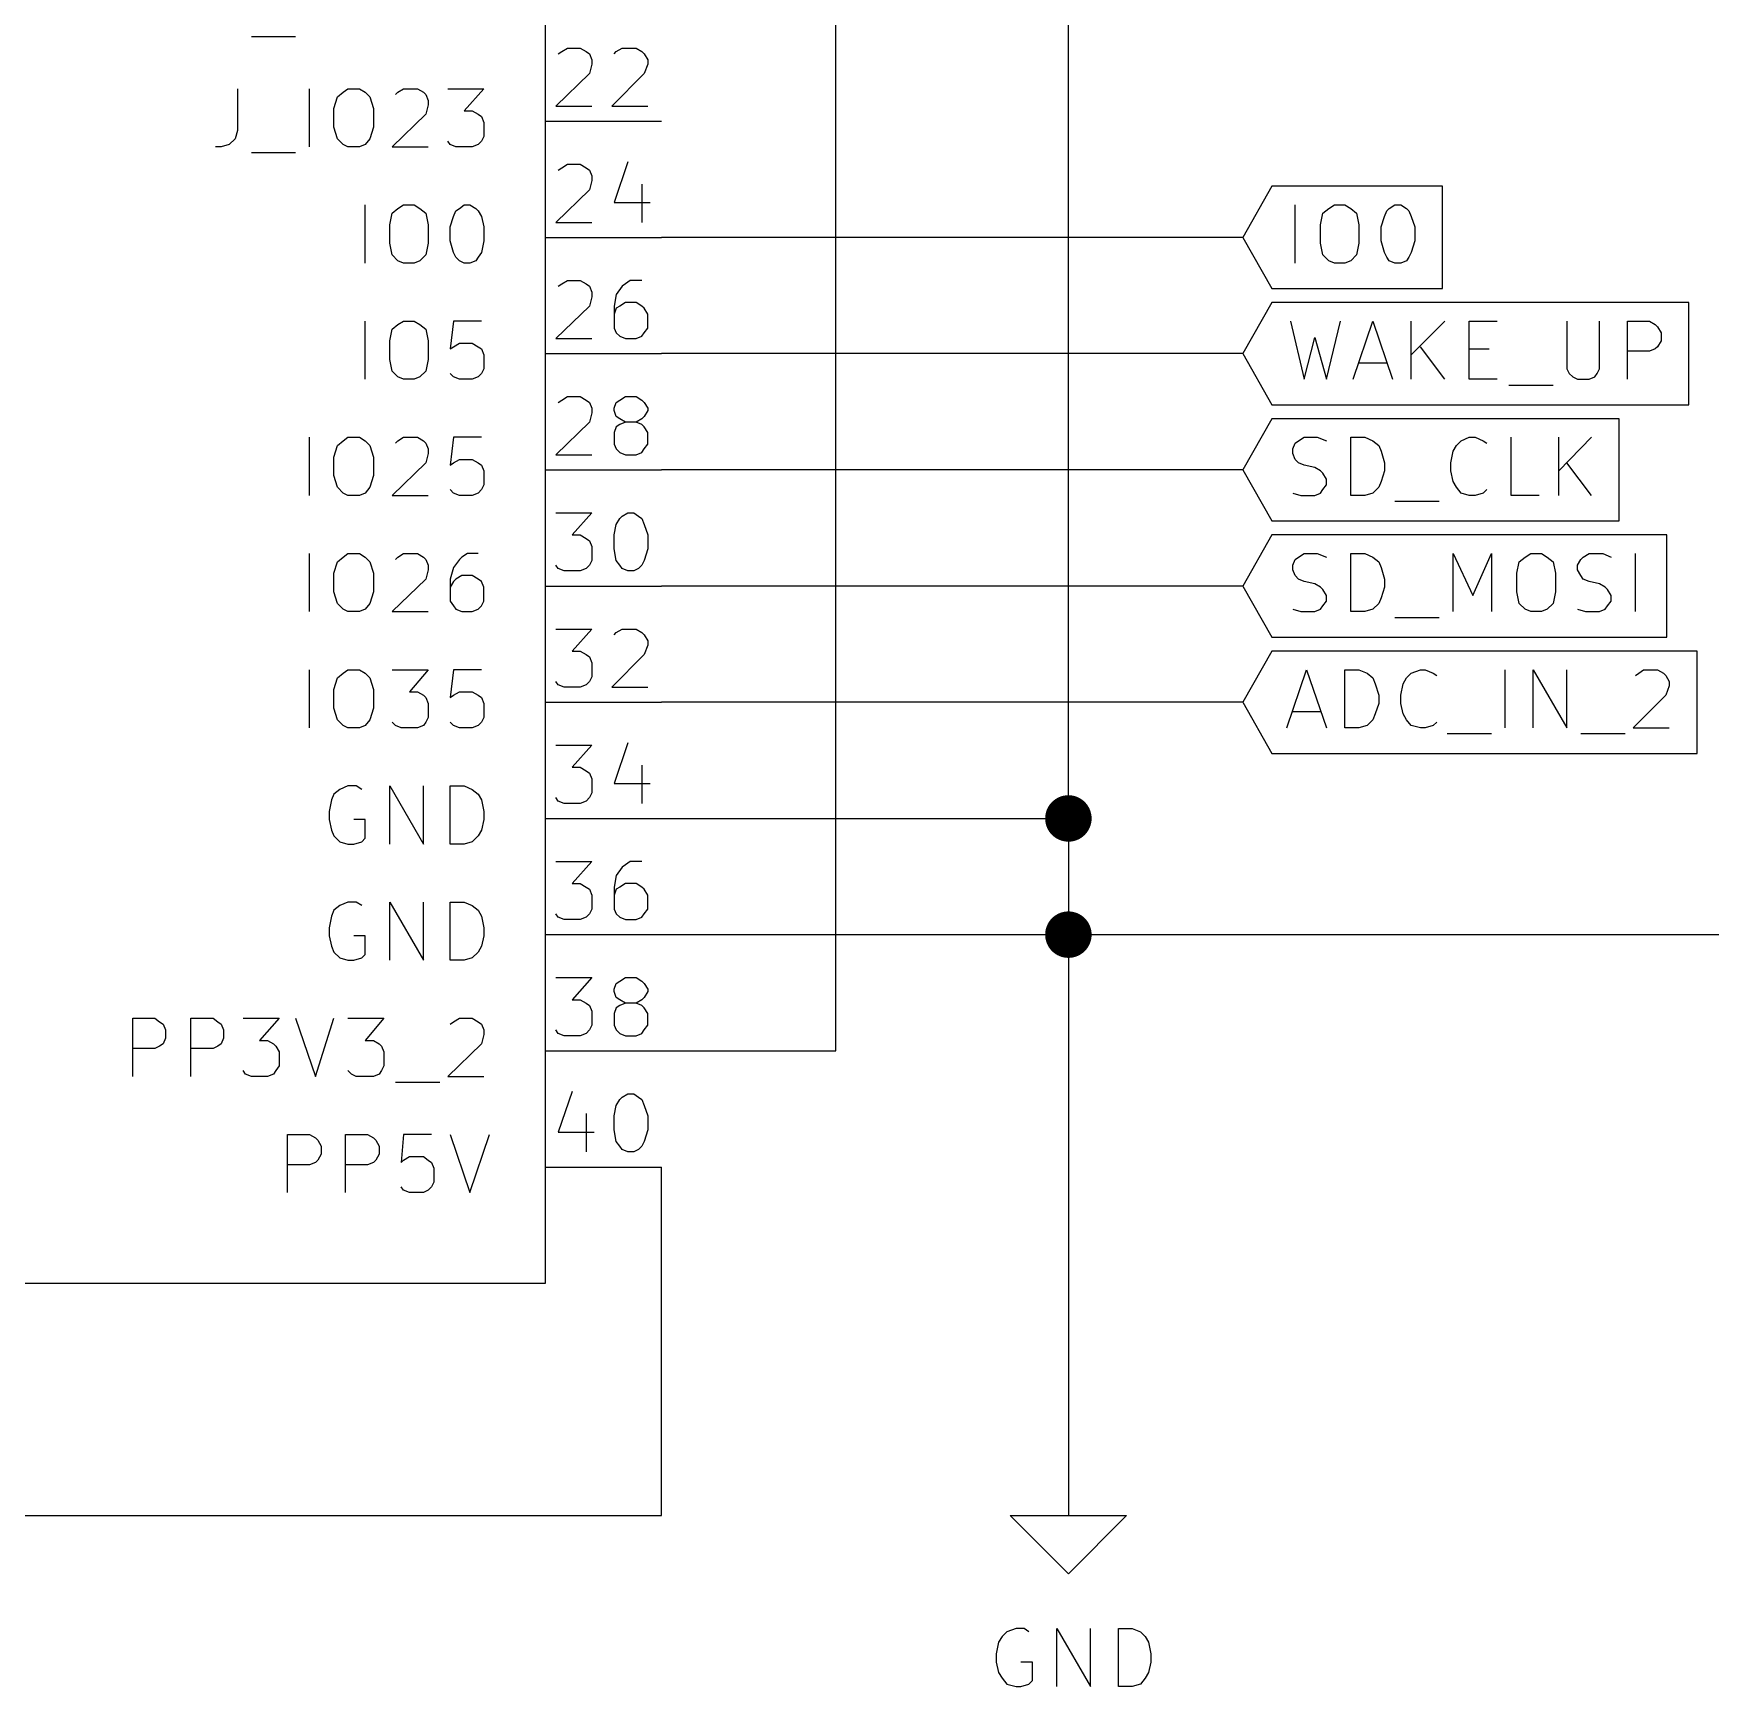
# Model space of a CAD drawing. Extents: x 10 to 410, y -287 to -10.
# Drawn here: x 208.52 to 245.17, y -204.39 to -168.26 of the extents above; entities that cross this region are included whole.
import ezdxf

# ---------------------------------------------------------------- set-up
doc = ezdxf.new("R2010")
doc.units = 0
doc.header["$MEASUREMENT"] = 0
for name, color, linetype in [('CYAN2', 4, 'CONTINUOUS'), ('GREEN2', 3, 'CONTINUOUS'), ('RED2', 1, 'CONTINUOUS')]:
    doc.layers.add(name, color=color, linetype=linetype)

msp = doc.modelspace()

# ---------------------------------------------------------------- linework, layer by layer
at = {"layer": 'CYAN2', "linetype": 'CONTINUOUS'}
for p, q in [((213.284, -168.326), (214.249, -168.326)), ((212.979, -169.469), (212.979, -170.383)), ((214.554, -170.739), (214.554, -169.469)), ((215.087, -169.901), (215.163, -169.647)), ((215.163, -169.647), (215.29, -169.545)), ((215.29, -169.545), (215.392, -169.469)), ((215.392, -169.469), (215.646, -169.469)), ((215.646, -169.469), (215.773, -169.545)), ((215.773, -169.545), (215.875, -169.647)), ((215.875, -169.647), (215.951, -169.901)), ((216.433, -169.596), (216.484, -169.545)), ((216.484, -169.545), (216.611, -169.469)), ((216.611, -169.469), (216.916, -169.469)), ((216.916, -169.469), (217.043, -169.545)), ((217.043, -169.545), (217.094, -169.596)), ((217.094, -169.596), (217.145, -169.723)), ((217.576, -169.469), (218.364, -169.469)), ((218.364, -169.469), (217.932, -169.951)), ((215.087, -170.307), (215.087, -169.901)), ((215.951, -169.901), (215.951, -170.307)), ((217.094, -170.028), (216.357, -170.739)), ((217.145, -169.824), (217.094, -170.028)), ((217.145, -169.723), (217.145, -169.824)), ((217.932, -169.951), (218.11, -169.951)), ((218.11, -169.951), (218.237, -170.028)), ((218.237, -170.028), (218.313, -170.078)), ((212.979, -170.383), (212.928, -170.561)), ((215.163, -170.561), (215.087, -170.307)), ((215.951, -170.307), (215.875, -170.561)), ((218.313, -170.078), (218.364, -170.205)), ((218.364, -170.205), (218.364, -170.51)), ((212.623, -170.739), (212.496, -170.739)), ((212.801, -170.688), (212.623, -170.739)), ((212.928, -170.561), (212.801, -170.688)), ((215.29, -170.688), (215.163, -170.561)), ((215.392, -170.739), (215.29, -170.688)), ((215.646, -170.739), (215.392, -170.739)), ((215.773, -170.688), (215.646, -170.739)), ((215.875, -170.561), (215.773, -170.688)), ((216.357, -170.739), (217.145, -170.739)), ((217.627, -170.688), (217.576, -170.612)), ((217.754, -170.739), (217.627, -170.688)), ((218.11, -170.739), (217.754, -170.739)), ((218.237, -170.688), (218.11, -170.739)), ((218.313, -170.612), (218.237, -170.688)), ((218.364, -170.51), (218.313, -170.612)), ((213.284, -170.866), (214.249, -170.866)), ((215.773, -173.279), (215.773, -172.009)), ((216.306, -172.441), (216.357, -172.187)), ((216.357, -172.187), (216.484, -172.085)), ((216.484, -172.085), (216.611, -172.009)), ((216.611, -172.009), (216.84, -172.009)), ((216.84, -172.009), (216.967, -172.085)), ((216.967, -172.085), (217.094, -172.187)), ((217.094, -172.187), (217.145, -172.441)), ((217.703, -172.263), (217.754, -172.136)), ((217.754, -172.136), (217.83, -172.085)), ((217.83, -172.085), (217.932, -172.009)), ((217.932, -172.009), (218.059, -172.009)), ((218.059, -172.009), (218.186, -172.085)), ((218.186, -172.085), (218.237, -172.136)), ((218.237, -172.136), (218.313, -172.263)), ((216.306, -172.847), (216.306, -172.441)), ((217.145, -172.441), (217.145, -172.847)), ((217.627, -172.491), (217.703, -172.263)), ((217.627, -172.796), (217.627, -172.491)), ((218.313, -172.263), (218.364, -172.491)), ((218.364, -172.491), (218.364, -172.796)), ((216.357, -173.101), (216.306, -172.847)), ((217.145, -172.847), (217.094, -173.101)), ((217.703, -173.05), (217.627, -172.796)), ((218.364, -172.796), (218.313, -173.05)), ((216.484, -173.228), (216.357, -173.101)), ((216.611, -173.279), (216.484, -173.228)), ((216.84, -173.279), (216.611, -173.279)), ((216.967, -173.228), (216.84, -173.279)), ((217.094, -173.101), (216.967, -173.228)), ((217.754, -173.152), (217.703, -173.05)), ((217.83, -173.228), (217.754, -173.152)), ((217.932, -173.279), (217.83, -173.228)), ((218.059, -173.279), (217.932, -173.279)), ((218.186, -173.228), (218.059, -173.279)), ((218.237, -173.152), (218.186, -173.228)), ((218.313, -173.05), (218.237, -173.152)), ((215.773, -175.819), (215.773, -174.549)), ((216.306, -174.981), (216.357, -174.727)), ((216.357, -174.727), (216.484, -174.625)), ((216.484, -174.625), (216.611, -174.549)), ((216.611, -174.549), (216.84, -174.549)), ((216.84, -174.549), (216.967, -174.625)), ((216.967, -174.625), (217.094, -174.727)), ((217.094, -174.727), (217.145, -174.981)), ((217.703, -174.549), (217.627, -175.158)), ((218.313, -174.549), (217.703, -174.549)), ((216.306, -175.387), (216.306, -174.981)), ((217.145, -174.981), (217.145, -175.387)), ((217.627, -175.158), (217.703, -175.108)), ((217.703, -175.108), (217.83, -175.031)), ((217.83, -175.031), (218.11, -175.031)), ((218.11, -175.031), (218.237, -175.108)), ((218.237, -175.108), (218.313, -175.158)), ((218.313, -175.158), (218.364, -175.285)), ((216.357, -175.641), (216.306, -175.387)), ((217.145, -175.387), (217.094, -175.641)), ((218.364, -175.285), (218.364, -175.59)), ((216.484, -175.768), (216.357, -175.641)), ((216.611, -175.819), (216.484, -175.768)), ((216.84, -175.819), (216.611, -175.819)), ((216.967, -175.768), (216.84, -175.819)), ((217.094, -175.641), (216.967, -175.768)), ((217.703, -175.768), (217.627, -175.692)), ((217.83, -175.819), (217.703, -175.768)), ((218.11, -175.819), (217.83, -175.819)), ((218.237, -175.768), (218.11, -175.819)), ((218.313, -175.692), (218.237, -175.768)), ((218.364, -175.59), (218.313, -175.692)), ((214.554, -178.359), (214.554, -177.089)), ((215.087, -177.521), (215.163, -177.267)), ((215.163, -177.267), (215.29, -177.165)), ((215.29, -177.165), (215.392, -177.089)), ((215.392, -177.089), (215.646, -177.089)), ((215.646, -177.089), (215.773, -177.165)), ((215.773, -177.165), (215.875, -177.267)), ((215.875, -177.267), (215.951, -177.521)), ((216.433, -177.216), (216.484, -177.165)), ((216.484, -177.165), (216.611, -177.089)), ((216.611, -177.089), (216.916, -177.089)), ((216.916, -177.089), (217.043, -177.165)), ((217.043, -177.165), (217.094, -177.216)), ((217.094, -177.216), (217.145, -177.343)), ((217.145, -177.343), (217.145, -177.444)), ((217.703, -177.089), (217.627, -177.698)), ((218.313, -177.089), (217.703, -177.089)), ((215.087, -177.927), (215.087, -177.521)), ((215.951, -177.521), (215.951, -177.927)), ((217.094, -177.648), (216.357, -178.359)), ((217.145, -177.444), (217.094, -177.648)), ((217.627, -177.698), (217.703, -177.648)), ((217.703, -177.648), (217.83, -177.571)), ((217.83, -177.571), (218.11, -177.571)), ((218.11, -177.571), (218.237, -177.648)), ((218.237, -177.648), (218.313, -177.698)), ((218.313, -177.698), (218.364, -177.825)), ((215.163, -178.181), (215.087, -177.927)), ((215.951, -177.927), (215.875, -178.181)), ((218.364, -177.825), (218.364, -178.13)), ((215.29, -178.308), (215.163, -178.181)), ((215.392, -178.359), (215.29, -178.308)), ((215.646, -178.359), (215.392, -178.359)), ((215.773, -178.308), (215.646, -178.359)), ((215.875, -178.181), (215.773, -178.308)), ((216.357, -178.359), (217.145, -178.359)), ((217.703, -178.308), (217.627, -178.232)), ((217.83, -178.359), (217.703, -178.308)), ((218.11, -178.359), (217.83, -178.359)), ((218.237, -178.308), (218.11, -178.359)), ((218.313, -178.232), (218.237, -178.308)), ((218.364, -178.13), (218.313, -178.232)), ((214.554, -180.899), (214.554, -179.629)), ((215.087, -180.061), (215.163, -179.807)), ((215.163, -179.807), (215.29, -179.705)), ((215.29, -179.705), (215.392, -179.629)), ((215.392, -179.629), (215.646, -179.629)), ((215.646, -179.629), (215.773, -179.705)), ((215.773, -179.705), (215.875, -179.807)), ((215.875, -179.807), (215.951, -180.061)), ((216.433, -179.756), (216.484, -179.705)), ((216.484, -179.705), (216.611, -179.629)), ((216.611, -179.629), (216.916, -179.629)), ((216.916, -179.629), (217.043, -179.705)), ((217.043, -179.705), (217.094, -179.756)), ((217.094, -179.756), (217.145, -179.883)), ((217.145, -179.883), (217.145, -179.984)), ((217.703, -179.934), (217.627, -180.188)), ((217.83, -179.756), (217.703, -179.934)), ((217.881, -179.705), (217.83, -179.756)), ((218.008, -179.629), (217.881, -179.705)), ((218.237, -179.629), (218.008, -179.629)), ((215.087, -180.467), (215.087, -180.061)), ((215.951, -180.061), (215.951, -180.467)), ((217.094, -180.188), (216.357, -180.899)), ((217.145, -179.984), (217.094, -180.188)), ((217.627, -180.188), (217.627, -180.67)), ((217.703, -180.238), (217.627, -180.365)), ((217.754, -180.188), (217.703, -180.238)), ((217.881, -180.111), (217.754, -180.188)), ((218.11, -180.111), (217.881, -180.111)), ((218.237, -180.188), (218.11, -180.111)), ((218.313, -180.238), (218.237, -180.188)), ((218.364, -180.365), (218.313, -180.238)), ((215.163, -180.721), (215.087, -180.467)), ((215.951, -180.467), (215.875, -180.721)), ((217.627, -180.67), (217.703, -180.772)), ((218.313, -180.772), (218.364, -180.67)), ((218.364, -180.67), (218.364, -180.365)), ((215.29, -180.848), (215.163, -180.721)), ((215.392, -180.899), (215.29, -180.848)), ((215.646, -180.899), (215.392, -180.899)), ((215.773, -180.848), (215.646, -180.899)), ((215.875, -180.721), (215.773, -180.848)), ((216.357, -180.899), (217.145, -180.899)), ((217.703, -180.772), (217.754, -180.848)), ((217.754, -180.848), (217.881, -180.899)), ((217.881, -180.899), (218.11, -180.899)), ((218.11, -180.899), (218.237, -180.848)), ((218.237, -180.848), (218.313, -180.772)), ((214.554, -183.439), (214.554, -182.169)), ((215.087, -182.601), (215.163, -182.347)), ((215.163, -182.347), (215.29, -182.245)), ((215.29, -182.245), (215.392, -182.169)), ((215.392, -182.169), (215.646, -182.169)), ((215.646, -182.169), (215.773, -182.245)), ((215.773, -182.245), (215.875, -182.347)), ((215.875, -182.347), (215.951, -182.601)), ((216.357, -182.169), (217.145, -182.169)), ((217.145, -182.169), (216.738, -182.651)), ((217.703, -182.169), (217.627, -182.778)), ((218.313, -182.169), (217.703, -182.169)), ((215.087, -183.007), (215.087, -182.601)), ((215.951, -182.601), (215.951, -183.007)), ((216.738, -182.651), (216.916, -182.651)), ((216.916, -182.651), (217.043, -182.728)), ((217.043, -182.728), (217.094, -182.778)), ((217.094, -182.778), (217.145, -182.905)), ((217.627, -182.778), (217.703, -182.728)), ((217.703, -182.728), (217.83, -182.651)), ((217.83, -182.651), (218.11, -182.651)), ((218.11, -182.651), (218.237, -182.728)), ((218.237, -182.728), (218.313, -182.778)), ((218.313, -182.778), (218.364, -182.905)), ((215.163, -183.261), (215.087, -183.007)), ((215.951, -183.007), (215.875, -183.261)), ((217.145, -183.21), (217.094, -183.312)), ((217.145, -182.905), (217.145, -183.21)), ((218.364, -183.21), (218.313, -183.312)), ((218.364, -182.905), (218.364, -183.21)), ((215.29, -183.388), (215.163, -183.261)), ((215.392, -183.439), (215.29, -183.388)), ((215.646, -183.439), (215.392, -183.439)), ((215.773, -183.388), (215.646, -183.439)), ((215.875, -183.261), (215.773, -183.388)), ((216.433, -183.388), (216.357, -183.312)), ((216.56, -183.439), (216.433, -183.388)), ((216.916, -183.439), (216.56, -183.439)), ((217.043, -183.388), (216.916, -183.439)), ((217.094, -183.312), (217.043, -183.388)), ((217.703, -183.388), (217.627, -183.312)), ((217.83, -183.439), (217.703, -183.388)), ((218.11, -183.439), (217.83, -183.439)), ((218.237, -183.388), (218.11, -183.439)), ((218.313, -183.312), (218.237, -183.388)), ((215.392, -184.709), (215.214, -184.785)), ((215.57, -184.709), (215.392, -184.709)), ((215.697, -184.785), (215.57, -184.709)), ((216.306, -185.979), (216.306, -184.709)), ((216.306, -184.709), (217.043, -185.979)), ((217.043, -185.979), (217.043, -184.709)), ((217.627, -185.979), (217.627, -184.709)), ((217.627, -184.709), (217.932, -184.709)), ((217.932, -184.709), (218.11, -184.785)), ((215.036, -185.014), (214.986, -185.268)), ((215.087, -184.887), (215.036, -185.014)), ((215.214, -184.785), (215.087, -184.887)), ((218.11, -184.785), (218.237, -184.887)), ((218.237, -184.887), (218.313, -185.014)), ((218.313, -185.014), (218.364, -185.268)), ((214.986, -185.268), (214.986, -185.445)), ((214.986, -185.445), (215.036, -185.674)), ((215.773, -185.445), (215.519, -185.445)), ((215.773, -185.852), (215.773, -185.445)), ((218.364, -185.445), (218.313, -185.674)), ((218.364, -185.268), (218.364, -185.445)), ((215.036, -185.674), (215.087, -185.801)), ((215.087, -185.801), (215.214, -185.928)), ((218.237, -185.801), (218.11, -185.928)), ((218.313, -185.674), (218.237, -185.801)), ((215.214, -185.928), (215.392, -185.979)), ((215.392, -185.979), (215.519, -185.979)), ((215.519, -185.979), (215.697, -185.928)), ((215.697, -185.928), (215.773, -185.852)), ((217.932, -185.979), (217.627, -185.979)), ((218.11, -185.928), (217.932, -185.979)), ((215.392, -187.249), (215.214, -187.325)), ((215.57, -187.249), (215.392, -187.249)), ((215.697, -187.325), (215.57, -187.249)), ((216.306, -188.519), (216.306, -187.249)), ((216.306, -187.249), (217.043, -188.519)), ((217.043, -188.519), (217.043, -187.249)), ((217.627, -188.519), (217.627, -187.249)), ((217.627, -187.249), (217.932, -187.249)), ((217.932, -187.249), (218.11, -187.325)), ((215.036, -187.554), (214.986, -187.808)), ((215.087, -187.427), (215.036, -187.554)), ((215.214, -187.325), (215.087, -187.427)), ((218.11, -187.325), (218.237, -187.427)), ((218.237, -187.427), (218.313, -187.554)), ((218.313, -187.554), (218.364, -187.808)), ((214.986, -187.808), (214.986, -187.985)), ((214.986, -187.985), (215.036, -188.214)), ((215.773, -187.985), (215.519, -187.985)), ((215.773, -188.392), (215.773, -187.985)), ((218.364, -187.985), (218.313, -188.214)), ((218.364, -187.808), (218.364, -187.985)), ((215.036, -188.214), (215.087, -188.341)), ((215.087, -188.341), (215.214, -188.468)), ((218.237, -188.341), (218.11, -188.468)), ((218.313, -188.214), (218.237, -188.341)), ((215.214, -188.468), (215.392, -188.519)), ((215.392, -188.519), (215.519, -188.519)), ((215.519, -188.519), (215.697, -188.468)), ((215.697, -188.468), (215.773, -188.392)), ((217.932, -188.519), (217.627, -188.519)), ((218.11, -188.468), (217.932, -188.519)), ((210.693, -191.059), (210.693, -189.789)), ((210.693, -189.789), (211.176, -189.789)), ((211.176, -189.789), (211.277, -189.865)), ((211.963, -191.059), (211.963, -189.789)), ((211.963, -189.789), (212.446, -189.789)), ((212.446, -189.789), (212.547, -189.865)), ((213.106, -189.789), (213.893, -189.789)), ((213.893, -189.789), (213.462, -190.271)), ((214.249, -189.789), (214.681, -191.059)), ((214.681, -191.059), (215.087, -189.789)), ((215.392, -189.789), (216.179, -189.789)), ((216.179, -189.789), (215.773, -190.271)), ((217.703, -189.865), (217.83, -189.789)), ((217.83, -189.789), (218.11, -189.789)), ((218.11, -189.789), (218.237, -189.865)), ((211.277, -189.865), (211.353, -189.916)), ((211.353, -189.916), (211.404, -190.043)), ((211.404, -190.221), (211.353, -190.348)), ((211.404, -190.043), (211.404, -190.221)), ((212.547, -189.865), (212.623, -189.916)), ((212.623, -189.916), (212.674, -190.043)), ((212.674, -190.221), (212.623, -190.348)), ((212.674, -190.043), (212.674, -190.221)), ((217.627, -189.916), (217.703, -189.865)), ((218.237, -189.865), (218.313, -189.916)), ((218.313, -189.916), (218.364, -190.043)), ((218.364, -190.144), (218.313, -190.348)), ((218.364, -190.043), (218.364, -190.144)), ((211.176, -190.449), (210.693, -190.449)), ((211.277, -190.398), (211.176, -190.449)), ((211.353, -190.348), (211.277, -190.398)), ((212.446, -190.449), (211.963, -190.449)), ((212.547, -190.398), (212.446, -190.449)), ((212.623, -190.348), (212.547, -190.398)), ((213.462, -190.271), (213.639, -190.271)), ((213.639, -190.271), (213.766, -190.348)), ((213.766, -190.348), (213.817, -190.398)), ((213.817, -190.398), (213.893, -190.525)), ((213.893, -190.525), (213.893, -190.83)), ((215.773, -190.271), (215.951, -190.271)), ((215.951, -190.271), (216.078, -190.348)), ((216.078, -190.348), (216.129, -190.398)), ((216.129, -190.398), (216.179, -190.525)), ((216.179, -190.525), (216.179, -190.83)), ((218.313, -190.348), (217.576, -191.059)), ((213.157, -191.008), (213.106, -190.932)), ((213.817, -190.932), (213.766, -191.008)), ((213.893, -190.83), (213.817, -190.932)), ((215.468, -191.008), (215.392, -190.932)), ((216.129, -190.932), (216.078, -191.008)), ((216.179, -190.83), (216.129, -190.932)), ((213.284, -191.059), (213.157, -191.008)), ((213.639, -191.059), (213.284, -191.059)), ((213.766, -191.008), (213.639, -191.059)), ((215.57, -191.059), (215.468, -191.008)), ((215.951, -191.059), (215.57, -191.059)), ((216.078, -191.008), (215.951, -191.059)), ((216.433, -191.186), (217.399, -191.186)), ((217.576, -191.059), (218.364, -191.059)), ((214.071, -193.599), (214.071, -192.329)), ((214.071, -192.329), (214.554, -192.329)), ((214.554, -192.329), (214.681, -192.405)), ((214.681, -192.405), (214.732, -192.456)), ((215.341, -193.599), (215.341, -192.329)), ((215.341, -192.329), (215.824, -192.329)), ((215.824, -192.329), (215.951, -192.405)), ((215.951, -192.405), (216.002, -192.456)), ((216.611, -192.329), (216.56, -192.938)), ((217.221, -192.329), (216.611, -192.329)), ((217.627, -192.329), (218.059, -193.599)), ((218.059, -193.599), (218.491, -192.329)), ((214.732, -192.456), (214.808, -192.583)), ((214.808, -192.761), (214.732, -192.888)), ((214.808, -192.583), (214.808, -192.761)), ((216.002, -192.456), (216.078, -192.583)), ((216.078, -192.761), (216.002, -192.888)), ((216.078, -192.583), (216.078, -192.761)), ((214.554, -192.989), (214.071, -192.989)), ((214.681, -192.938), (214.554, -192.989)), ((214.732, -192.888), (214.681, -192.938)), ((215.824, -192.989), (215.341, -192.989)), ((215.951, -192.938), (215.824, -192.989)), ((216.002, -192.888), (215.951, -192.938)), ((216.56, -192.938), (216.611, -192.888)), ((216.611, -192.888), (216.738, -192.811)), ((216.738, -192.811), (217.043, -192.811)), ((217.043, -192.811), (217.145, -192.888)), ((217.145, -192.888), (217.221, -192.938)), ((217.221, -192.938), (217.272, -193.065)), ((217.272, -193.065), (217.272, -193.37)), ((216.611, -193.548), (216.56, -193.472)), ((217.221, -193.472), (217.145, -193.548)), ((217.272, -193.37), (217.221, -193.472)), ((216.738, -193.599), (216.611, -193.548)), ((217.043, -193.599), (216.738, -193.599)), ((217.145, -193.548), (217.043, -193.599)), ((229.692, -203.302), (229.616, -203.429)), ((229.794, -203.2), (229.692, -203.302)), ((229.997, -203.124), (229.794, -203.2)), ((230.175, -203.124), (229.997, -203.124)), ((230.276, -203.2), (230.175, -203.124)), ((230.886, -204.394), (230.886, -203.124)), ((230.886, -203.124), (231.623, -204.394)), ((231.623, -204.394), (231.623, -203.124)), ((232.232, -204.394), (232.232, -203.124)), ((232.232, -203.124), (232.537, -203.124)), ((232.537, -203.124), (232.715, -203.2)), ((232.715, -203.2), (232.816, -203.302)), ((232.816, -203.302), (232.893, -203.429)), ((229.616, -203.429), (229.565, -203.683)), ((229.565, -203.683), (229.565, -203.86)), ((232.893, -203.429), (232.943, -203.683)), ((232.943, -203.683), (232.943, -203.86)), ((229.565, -203.86), (229.616, -204.089)), ((229.616, -204.089), (229.692, -204.216)), ((230.353, -203.86), (230.099, -203.86)), ((230.353, -204.267), (230.353, -203.86)), ((232.893, -204.089), (232.816, -204.216)), ((232.943, -203.86), (232.893, -204.089)), ((229.692, -204.216), (229.794, -204.343)), ((229.794, -204.343), (229.997, -204.394)), ((229.997, -204.394), (230.099, -204.394)), ((230.099, -204.394), (230.276, -204.343)), ((230.276, -204.343), (230.353, -204.267)), ((232.537, -204.394), (232.232, -204.394)), ((232.715, -204.343), (232.537, -204.394)), ((232.816, -204.216), (232.715, -204.343))]:
    msp.add_line(p, q, dxfattribs=at)
at = {"layer": 'GREEN2', "linetype": 'CONTINUOUS'}
for p, q in [((226.06, -190.5), (226.06, -147.32)), ((231.14, -185.42), (231.14, -152.4)), ((234.95, -172.72), (222.25, -172.72)), ((234.95, -175.26), (222.25, -175.26)), ((234.95, -177.8), (222.25, -177.8)), ((234.95, -180.34), (222.25, -180.34)), ((234.95, -182.88), (222.25, -182.88)), ((222.25, -185.42), (231.14, -185.42)), ((231.14, -185.42), (231.14, -187.96)), ((222.25, -187.96), (231.14, -187.96)), ((231.14, -187.96), (231.14, -199.39)), ((231.14, -187.96), (269.24, -187.96)), ((222.25, -190.5), (226.06, -190.5)), ((222.25, -200.66), (222.25, -193.04)), ((207.01, -200.66), (222.25, -200.66))]:
    msp.add_line(p, q, dxfattribs=at)
at = {"layer": 'GREEN2', "const_width": 0.508}
for points in [[(230.886, -185.42, 1), (231.394, -185.42, 1)], [(230.886, -187.96, 1), (231.394, -187.96, 1)]]:
    msp.add_lwpolyline(points, format="xyb", close=True, dxfattribs=at)
at = {"layer": 'RED2', "linetype": 'CONTINUOUS'}
for p, q in [((219.71, -195.58), (219.71, -142.24)), ((220.066, -168.656), (220.193, -168.58)), ((220.193, -168.58), (220.472, -168.58)), ((220.472, -168.58), (220.599, -168.656)), ((221.259, -168.656), (221.386, -168.58)), ((221.386, -168.58), (221.691, -168.58)), ((221.691, -168.58), (221.818, -168.656)), ((219.989, -168.707), (220.066, -168.656)), ((220.599, -168.656), (220.675, -168.707)), ((220.675, -168.707), (220.726, -168.834)), ((220.726, -168.935), (220.675, -169.139)), ((220.726, -168.834), (220.726, -168.935)), ((221.209, -168.707), (221.259, -168.656)), ((221.818, -168.656), (221.869, -168.707)), ((221.869, -168.707), (221.945, -168.834)), ((221.945, -168.935), (221.869, -169.139)), ((221.945, -168.834), (221.945, -168.935)), ((220.675, -169.139), (219.939, -169.85)), ((221.869, -169.139), (221.158, -169.85)), ((219.939, -169.85), (220.726, -169.85)), ((221.158, -169.85), (221.945, -169.85)), ((219.71, -170.18), (222.25, -170.18)), ((220.066, -171.196), (220.193, -171.12)), ((220.193, -171.12), (220.472, -171.12)), ((220.472, -171.12), (220.599, -171.196)), ((221.513, -171.069), (221.209, -171.958)), ((219.989, -171.247), (220.066, -171.196)), ((220.599, -171.196), (220.675, -171.247)), ((220.675, -171.247), (220.726, -171.374)), ((220.726, -171.475), (220.675, -171.679)), ((220.726, -171.374), (220.726, -171.475)), ((220.675, -171.679), (219.939, -172.39)), ((221.818, -171.552), (221.818, -172.39)), ((235.585, -171.602), (234.95, -172.72)), ((239.319, -171.602), (235.585, -171.602)), ((239.319, -172.72), (239.319, -171.602)), ((221.209, -171.958), (221.996, -171.958)), ((236.093, -173.279), (236.093, -172.009)), ((236.652, -172.441), (236.703, -172.187)), ((236.703, -172.187), (236.83, -172.085)), ((236.83, -172.085), (236.957, -172.009)), ((236.957, -172.009), (237.185, -172.009)), ((237.185, -172.009), (237.312, -172.085)), ((237.312, -172.085), (237.439, -172.187)), ((237.439, -172.187), (237.49, -172.441)), ((238.049, -172.263), (238.1, -172.136)), ((238.1, -172.136), (238.15, -172.085)), ((238.15, -172.085), (238.277, -172.009)), ((238.277, -172.009), (238.404, -172.009)), ((238.404, -172.009), (238.531, -172.085)), ((238.531, -172.085), (238.582, -172.136)), ((238.582, -172.136), (238.633, -172.263)), ((219.939, -172.39), (220.726, -172.39)), ((236.652, -172.847), (236.652, -172.441)), ((237.49, -172.441), (237.49, -172.847)), ((237.973, -172.491), (238.049, -172.263)), ((237.973, -172.796), (237.973, -172.491)), ((238.633, -172.263), (238.709, -172.491)), ((238.709, -172.491), (238.709, -172.796)), ((219.71, -172.72), (222.25, -172.72)), ((234.95, -172.72), (235.585, -173.838)), ((236.703, -173.101), (236.652, -172.847)), ((237.49, -172.847), (237.439, -173.101)), ((238.049, -173.05), (237.973, -172.796)), ((238.709, -172.796), (238.633, -173.05)), ((239.319, -173.838), (239.319, -172.72)), ((236.83, -173.228), (236.703, -173.101)), ((236.957, -173.279), (236.83, -173.228)), ((237.185, -173.279), (236.957, -173.279)), ((237.312, -173.228), (237.185, -173.279)), ((237.439, -173.101), (237.312, -173.228)), ((238.1, -173.152), (238.049, -173.05)), ((238.15, -173.228), (238.1, -173.152)), ((238.277, -173.279), (238.15, -173.228)), ((238.404, -173.279), (238.277, -173.279)), ((238.531, -173.228), (238.404, -173.279)), ((238.582, -173.152), (238.531, -173.228)), ((238.633, -173.05), (238.582, -173.152)), ((220.066, -173.736), (220.193, -173.66)), ((220.193, -173.66), (220.472, -173.66)), ((220.472, -173.66), (220.599, -173.736)), ((221.564, -173.66), (221.463, -173.736)), ((221.818, -173.66), (221.564, -173.66)), ((219.989, -173.787), (220.066, -173.736)), ((220.599, -173.736), (220.675, -173.787)), ((220.675, -173.787), (220.726, -173.914)), ((220.726, -174.015), (220.675, -174.219)), ((220.726, -173.914), (220.726, -174.015)), ((221.259, -173.965), (221.209, -174.219)), ((221.386, -173.787), (221.259, -173.965)), ((221.463, -173.736), (221.386, -173.787)), ((235.585, -173.838), (239.319, -173.838)), ((220.675, -174.219), (219.939, -174.93)), ((221.209, -174.219), (221.209, -174.701)), ((221.259, -174.269), (221.209, -174.396)), ((221.336, -174.219), (221.259, -174.269)), ((221.463, -174.142), (221.336, -174.219)), ((221.691, -174.142), (221.463, -174.142)), ((221.818, -174.219), (221.691, -174.142)), ((221.869, -174.269), (221.818, -174.219)), ((221.945, -174.396), (221.869, -174.269)), ((221.945, -174.701), (221.945, -174.396)), ((235.585, -174.142), (234.95, -175.26)), ((244.704, -174.142), (235.585, -174.142)), ((244.704, -175.26), (244.704, -174.142)), ((221.209, -174.701), (221.259, -174.803)), ((221.259, -174.803), (221.336, -174.879)), ((221.818, -174.879), (221.869, -174.803)), ((221.869, -174.803), (221.945, -174.701)), ((235.991, -174.549), (236.296, -175.819)), ((236.779, -175.819), (237.084, -174.549)), ((237.363, -175.819), (237.795, -174.549)), ((237.795, -174.549), (238.227, -175.819)), ((238.633, -175.819), (238.633, -174.549)), ((239.37, -174.549), (238.633, -175.285)), ((239.903, -175.819), (239.903, -174.549)), ((239.903, -174.549), (240.513, -174.549)), ((242.037, -174.549), (242.037, -175.59)), ((242.748, -175.59), (242.748, -174.549)), ((243.357, -175.819), (243.357, -174.549)), ((243.357, -174.549), (243.84, -174.549)), ((243.84, -174.549), (243.967, -174.625)), ((243.967, -174.625), (244.018, -174.676)), ((244.018, -174.676), (244.094, -174.803)), ((244.094, -174.803), (244.094, -174.981)), ((219.939, -174.93), (220.726, -174.93)), ((221.336, -174.879), (221.463, -174.93)), ((221.463, -174.93), (221.691, -174.93)), ((221.691, -174.93), (221.818, -174.879)), ((236.296, -175.819), (236.525, -174.904)), ((236.525, -174.904), (236.779, -175.819)), ((239.37, -175.819), (238.836, -175.108)), ((239.903, -175.158), (240.335, -175.158)), ((243.967, -175.158), (243.84, -175.209)), ((244.018, -175.108), (243.967, -175.158)), ((244.094, -174.981), (244.018, -175.108)), ((219.71, -175.26), (222.25, -175.26)), ((234.95, -175.26), (235.585, -176.378)), ((237.49, -175.463), (238.1, -175.463)), ((243.84, -175.209), (243.357, -175.209)), ((244.704, -176.378), (244.704, -175.26)), ((240.513, -175.819), (239.903, -175.819)), ((242.037, -175.59), (242.087, -175.692)), ((242.087, -175.692), (242.164, -175.768)), ((242.164, -175.768), (242.265, -175.819)), ((242.265, -175.819), (242.519, -175.819)), ((242.519, -175.819), (242.646, -175.768)), ((242.646, -175.768), (242.697, -175.692)), ((242.697, -175.692), (242.748, -175.59)), ((219.989, -176.327), (220.066, -176.276)), ((220.066, -176.276), (220.193, -176.2)), ((220.193, -176.2), (220.472, -176.2)), ((220.472, -176.2), (220.599, -176.276)), ((220.599, -176.276), (220.675, -176.327)), ((221.259, -176.327), (221.336, -176.276)), ((221.336, -176.276), (221.463, -176.2)), ((221.463, -176.2), (221.691, -176.2)), ((221.691, -176.2), (221.818, -176.276)), ((221.818, -176.276), (221.869, -176.327)), ((240.767, -175.946), (241.732, -175.946)), ((220.675, -176.327), (220.726, -176.454)), ((220.726, -176.555), (220.675, -176.759)), ((220.726, -176.454), (220.726, -176.555)), ((221.209, -176.454), (221.259, -176.327)), ((221.209, -176.505), (221.209, -176.454)), ((221.259, -176.632), (221.209, -176.505)), ((221.336, -176.682), (221.259, -176.632)), ((221.869, -176.632), (221.818, -176.682)), ((221.869, -176.327), (221.945, -176.454)), ((221.945, -176.505), (221.869, -176.632)), ((221.945, -176.454), (221.945, -176.505)), ((235.585, -176.378), (244.704, -176.378)), ((220.675, -176.759), (219.939, -177.47)), ((221.259, -176.86), (221.209, -176.987)), ((221.209, -176.987), (221.209, -177.241)), ((221.336, -176.809), (221.259, -176.86)), ((221.463, -176.759), (221.336, -176.682)), ((221.463, -176.759), (221.336, -176.809)), ((221.691, -176.759), (221.463, -176.759)), ((221.818, -176.682), (221.691, -176.759)), ((221.818, -176.809), (221.691, -176.759)), ((221.869, -176.86), (221.818, -176.809)), ((221.945, -176.987), (221.869, -176.86)), ((221.945, -177.241), (221.945, -176.987)), ((235.585, -176.682), (234.95, -177.8)), ((243.18, -176.682), (235.585, -176.682)), ((243.18, -177.8), (243.18, -176.682)), ((221.209, -177.241), (221.259, -177.343)), ((221.259, -177.343), (221.336, -177.419)), ((221.818, -177.419), (221.869, -177.343)), ((221.869, -177.343), (221.945, -177.241)), ((236.042, -177.343), (236.093, -177.216)), ((236.042, -177.444), (236.042, -177.343)), ((236.093, -177.216), (236.169, -177.165)), ((236.169, -177.165), (236.296, -177.089)), ((236.296, -177.089), (236.576, -177.089)), ((236.576, -177.089), (236.779, -177.165)), ((237.312, -178.359), (237.312, -177.089)), ((237.312, -177.089), (237.617, -177.089)), ((237.617, -177.089), (237.795, -177.165)), ((237.795, -177.165), (237.922, -177.267)), ((237.922, -177.267), (237.973, -177.394)), ((239.547, -177.394), (239.624, -177.267)), ((239.624, -177.267), (239.725, -177.165)), ((239.725, -177.165), (239.903, -177.089)), ((239.903, -177.089), (240.03, -177.089)), ((240.03, -177.089), (240.208, -177.165)), ((240.208, -177.165), (240.284, -177.216)), ((240.817, -178.359), (240.817, -177.089)), ((241.859, -178.359), (241.859, -177.089)), ((242.57, -177.089), (241.859, -177.825)), ((219.939, -177.47), (220.726, -177.47)), ((221.336, -177.419), (221.463, -177.47)), ((221.463, -177.47), (221.691, -177.47)), ((221.691, -177.47), (221.818, -177.419)), ((236.093, -177.571), (236.042, -177.444)), ((236.169, -177.648), (236.093, -177.571)), ((236.296, -177.698), (236.169, -177.648)), ((236.525, -177.749), (236.296, -177.698)), ((236.652, -177.825), (236.525, -177.749)), ((237.973, -177.394), (238.049, -177.648)), ((238.049, -177.648), (238.049, -177.825)), ((239.497, -177.648), (239.547, -177.394)), ((239.497, -177.825), (239.497, -177.648)), ((242.57, -178.359), (242.037, -177.648)), ((219.71, -177.8), (222.25, -177.8)), ((234.95, -177.8), (235.585, -178.918)), ((236.703, -177.876), (236.652, -177.825)), ((236.779, -178.003), (236.703, -177.876)), ((236.779, -178.13), (236.779, -178.003)), ((237.973, -178.054), (237.922, -178.181)), ((238.049, -177.825), (237.973, -178.054)), ((239.547, -178.054), (239.497, -177.825)), ((239.624, -178.181), (239.547, -178.054)), ((243.18, -178.918), (243.18, -177.8)), ((236.042, -178.308), (236.22, -178.359)), ((236.22, -178.359), (236.525, -178.359)), ((236.525, -178.359), (236.652, -178.308)), ((236.652, -178.308), (236.703, -178.232)), ((236.703, -178.232), (236.779, -178.13)), ((237.617, -178.359), (237.312, -178.359)), ((237.795, -178.308), (237.617, -178.359)), ((237.922, -178.181), (237.795, -178.308)), ((238.277, -178.486), (239.243, -178.486)), ((239.725, -178.308), (239.624, -178.181)), ((239.903, -178.359), (239.725, -178.308)), ((240.03, -178.359), (239.903, -178.359)), ((240.208, -178.308), (240.03, -178.359)), ((240.284, -178.232), (240.208, -178.308)), ((241.427, -178.359), (240.817, -178.359)), ((219.939, -178.74), (220.726, -178.74)), ((220.726, -178.74), (220.294, -179.222)), ((221.336, -178.867), (221.386, -178.816)), ((221.386, -178.816), (221.513, -178.74)), ((221.513, -178.74), (221.64, -178.74)), ((221.64, -178.74), (221.742, -178.816)), ((221.742, -178.816), (221.818, -178.867)), ((220.294, -179.222), (220.472, -179.222)), ((220.472, -179.222), (220.599, -179.299)), ((221.209, -179.222), (221.259, -178.994)), ((221.209, -179.527), (221.209, -179.222)), ((221.259, -178.994), (221.336, -178.867)), ((221.818, -178.867), (221.869, -178.994)), ((221.869, -178.994), (221.945, -179.222)), ((221.945, -179.222), (221.945, -179.527)), ((235.585, -179.222), (234.95, -180.34)), ((235.585, -178.918), (243.18, -178.918)), ((244.221, -179.222), (235.585, -179.222)), ((244.221, -180.34), (244.221, -179.222)), ((220.599, -179.299), (220.675, -179.349)), ((220.675, -179.349), (220.726, -179.476)), ((220.726, -179.476), (220.726, -179.781)), ((221.259, -179.781), (221.209, -179.527)), ((221.945, -179.527), (221.869, -179.781)), ((219.989, -179.959), (219.939, -179.883)), ((220.116, -180.01), (219.989, -179.959)), ((220.599, -179.959), (220.472, -180.01)), ((220.675, -179.883), (220.599, -179.959)), ((220.726, -179.781), (220.675, -179.883)), ((221.336, -179.883), (221.259, -179.781)), ((221.386, -179.959), (221.336, -179.883)), ((221.513, -180.01), (221.386, -179.959)), ((221.742, -179.959), (221.64, -180.01)), ((221.818, -179.883), (221.742, -179.959)), ((221.869, -179.781), (221.818, -179.883)), ((236.042, -179.883), (236.093, -179.756)), ((236.042, -179.984), (236.042, -179.883)), ((236.093, -179.756), (236.169, -179.705)), ((236.169, -179.705), (236.296, -179.629)), ((236.296, -179.629), (236.576, -179.629)), ((236.576, -179.629), (236.779, -179.705)), ((237.312, -180.899), (237.312, -179.629)), ((237.312, -179.629), (237.617, -179.629)), ((237.617, -179.629), (237.795, -179.705)), ((237.795, -179.705), (237.922, -179.807)), ((237.922, -179.807), (237.973, -179.934)), ((237.973, -179.934), (238.049, -180.188)), ((239.547, -180.899), (239.547, -179.629)), ((239.547, -179.629), (239.979, -180.543)), ((239.979, -180.543), (240.386, -179.629)), ((240.386, -179.629), (240.386, -180.899)), ((240.944, -180.061), (240.995, -179.807)), ((240.995, -179.807), (241.122, -179.705)), ((241.122, -179.705), (241.249, -179.629)), ((241.249, -179.629), (241.478, -179.629)), ((241.478, -179.629), (241.605, -179.705)), ((241.605, -179.705), (241.732, -179.807)), ((241.732, -179.807), (241.783, -180.061)), ((242.265, -179.883), (242.341, -179.756)), ((242.265, -179.984), (242.265, -179.883)), ((242.341, -179.756), (242.392, -179.705)), ((242.392, -179.705), (242.519, -179.629)), ((242.519, -179.629), (242.824, -179.629)), ((242.824, -179.629), (243.002, -179.705)), ((243.535, -180.899), (243.535, -179.629)), ((220.472, -180.01), (220.116, -180.01)), ((221.64, -180.01), (221.513, -180.01)), ((236.093, -180.111), (236.042, -179.984)), ((236.169, -180.188), (236.093, -180.111)), ((236.296, -180.238), (236.169, -180.188)), ((236.525, -180.289), (236.296, -180.238)), ((236.652, -180.365), (236.525, -180.289)), ((238.049, -180.188), (238.049, -180.365)), ((240.944, -180.467), (240.944, -180.061)), ((241.783, -180.061), (241.783, -180.467)), ((242.341, -180.111), (242.265, -179.984)), ((242.392, -180.188), (242.341, -180.111)), ((242.519, -180.238), (242.392, -180.188)), ((242.748, -180.289), (242.519, -180.238)), ((242.875, -180.365), (242.748, -180.289)), ((219.71, -180.34), (222.25, -180.34)), ((234.95, -180.34), (235.585, -181.458)), ((236.703, -180.416), (236.652, -180.365)), ((236.779, -180.543), (236.703, -180.416)), ((236.703, -180.772), (236.779, -180.67)), ((236.779, -180.67), (236.779, -180.543)), ((237.973, -180.594), (237.922, -180.721)), ((238.049, -180.365), (237.973, -180.594)), ((240.995, -180.721), (240.944, -180.467)), ((241.783, -180.467), (241.732, -180.721)), ((242.926, -180.416), (242.875, -180.365)), ((243.002, -180.543), (242.926, -180.416)), ((242.926, -180.772), (243.002, -180.67)), ((243.002, -180.67), (243.002, -180.543)), ((244.221, -181.458), (244.221, -180.34)), ((236.042, -180.848), (236.22, -180.899)), ((236.22, -180.899), (236.525, -180.899)), ((236.525, -180.899), (236.652, -180.848)), ((236.652, -180.848), (236.703, -180.772)), ((237.617, -180.899), (237.312, -180.899)), ((237.795, -180.848), (237.617, -180.899)), ((237.922, -180.721), (237.795, -180.848)), ((238.277, -181.026), (239.243, -181.026)), ((241.122, -180.848), (240.995, -180.721)), ((241.249, -180.899), (241.122, -180.848)), ((241.478, -180.899), (241.249, -180.899)), ((241.605, -180.848), (241.478, -180.899)), ((241.732, -180.721), (241.605, -180.848)), ((242.265, -180.848), (242.443, -180.899)), ((242.443, -180.899), (242.748, -180.899)), ((242.748, -180.899), (242.875, -180.848)), ((242.875, -180.848), (242.926, -180.772)), ((219.939, -181.28), (220.726, -181.28)), ((220.726, -181.28), (220.294, -181.762)), ((221.209, -181.407), (221.259, -181.356)), ((221.259, -181.356), (221.386, -181.28)), ((221.386, -181.28), (221.691, -181.28)), ((221.691, -181.28), (221.818, -181.356)), ((221.818, -181.356), (221.869, -181.407)), ((221.869, -181.407), (221.945, -181.534)), ((220.294, -181.762), (220.472, -181.762)), ((220.472, -181.762), (220.599, -181.839)), ((221.945, -181.635), (221.869, -181.839)), ((221.945, -181.534), (221.945, -181.635)), ((235.585, -181.762), (234.95, -182.88)), ((235.585, -181.458), (244.221, -181.458)), ((244.881, -181.762), (235.585, -181.762)), ((244.881, -182.88), (244.881, -181.762)), ((220.599, -181.839), (220.675, -181.889)), ((220.675, -181.889), (220.726, -182.016)), ((220.726, -182.016), (220.726, -182.321)), ((221.869, -181.839), (221.158, -182.55)), ((219.989, -182.499), (219.939, -182.423)), ((220.116, -182.55), (219.989, -182.499)), ((220.599, -182.499), (220.472, -182.55)), ((220.675, -182.423), (220.599, -182.499)), ((220.726, -182.321), (220.675, -182.423)), ((235.915, -183.439), (236.347, -182.169)), ((236.347, -182.169), (236.779, -183.439)), ((237.185, -183.439), (237.185, -182.169)), ((237.185, -182.169), (237.49, -182.169)), ((237.49, -182.169), (237.668, -182.245)), ((237.668, -182.245), (237.795, -182.347)), ((237.795, -182.347), (237.846, -182.474)), ((237.846, -182.474), (237.922, -182.728)), ((238.404, -182.728), (238.455, -182.474)), ((238.455, -182.474), (238.531, -182.347)), ((238.531, -182.347), (238.633, -182.245)), ((238.633, -182.245), (238.836, -182.169)), ((238.836, -182.169), (238.938, -182.169)), ((238.938, -182.169), (239.116, -182.245)), ((239.116, -182.245), (239.192, -182.296)), ((240.69, -183.439), (240.69, -182.169)), ((241.3, -183.439), (241.3, -182.169)), ((241.3, -182.169), (242.037, -183.439)), ((242.037, -183.439), (242.037, -182.169)), ((243.535, -182.296), (243.611, -182.245)), ((243.611, -182.245), (243.713, -182.169)), ((243.713, -182.169), (244.018, -182.169)), ((244.018, -182.169), (244.145, -182.245)), ((244.145, -182.245), (244.196, -182.296)), ((244.196, -182.296), (244.272, -182.423)), ((244.272, -182.524), (244.196, -182.728)), ((244.272, -182.423), (244.272, -182.524)), ((219.71, -182.88), (222.25, -182.88)), ((220.472, -182.55), (220.116, -182.55)), ((221.158, -182.55), (221.945, -182.55)), ((234.95, -182.88), (235.585, -183.998)), ((237.922, -182.728), (237.922, -182.905)), ((238.404, -182.905), (238.404, -182.728)), ((244.196, -182.728), (243.484, -183.439)), ((244.881, -183.998), (244.881, -182.88)), ((236.042, -183.083), (236.652, -183.083)), ((237.846, -183.134), (237.795, -183.261)), ((237.922, -182.905), (237.846, -183.134)), ((238.455, -183.134), (238.404, -182.905)), ((238.531, -183.261), (238.455, -183.134)), ((237.49, -183.439), (237.185, -183.439)), ((237.668, -183.388), (237.49, -183.439)), ((237.795, -183.261), (237.668, -183.388)), ((238.633, -183.388), (238.531, -183.261)), ((238.836, -183.439), (238.633, -183.388)), ((238.938, -183.439), (238.836, -183.439)), ((239.116, -183.388), (238.938, -183.439)), ((239.192, -183.312), (239.116, -183.388)), ((239.42, -183.566), (240.386, -183.566)), ((242.341, -183.566), (243.307, -183.566)), ((243.484, -183.439), (244.272, -183.439)), ((219.939, -183.82), (220.726, -183.82)), ((220.726, -183.82), (220.294, -184.302)), ((221.513, -183.769), (221.209, -184.658)), ((220.294, -184.302), (220.472, -184.302)), ((220.472, -184.302), (220.599, -184.379)), ((221.818, -184.252), (221.818, -185.09)), ((235.585, -183.998), (244.881, -183.998)), ((220.599, -184.379), (220.675, -184.429)), ((220.675, -184.429), (220.726, -184.556)), ((220.726, -184.556), (220.726, -184.861)), ((221.209, -184.658), (221.996, -184.658)), ((219.989, -185.039), (219.939, -184.963)), ((220.116, -185.09), (219.989, -185.039)), ((220.472, -185.09), (220.116, -185.09)), ((220.599, -185.039), (220.472, -185.09)), ((220.675, -184.963), (220.599, -185.039)), ((220.726, -184.861), (220.675, -184.963)), ((219.71, -185.42), (222.25, -185.42)), ((219.939, -186.36), (220.726, -186.36)), ((220.726, -186.36), (220.294, -186.842)), ((221.386, -186.487), (221.259, -186.665)), ((221.463, -186.436), (221.386, -186.487)), ((221.564, -186.36), (221.463, -186.436)), ((221.818, -186.36), (221.564, -186.36)), ((220.294, -186.842), (220.472, -186.842)), ((220.472, -186.842), (220.599, -186.919)), ((220.599, -186.919), (220.675, -186.969)), ((221.259, -186.665), (221.209, -186.919)), ((221.209, -186.919), (221.209, -187.401)), ((221.336, -186.919), (221.259, -186.969)), ((221.463, -186.842), (221.336, -186.919)), ((221.691, -186.842), (221.463, -186.842)), ((221.818, -186.919), (221.691, -186.842)), ((221.869, -186.969), (221.818, -186.919)), ((220.675, -186.969), (220.726, -187.096)), ((220.726, -187.096), (220.726, -187.401)), ((221.259, -186.969), (221.209, -187.096)), ((221.945, -187.096), (221.869, -186.969)), ((221.945, -187.401), (221.945, -187.096)), ((219.989, -187.579), (219.939, -187.503)), ((220.116, -187.63), (219.989, -187.579)), ((220.472, -187.63), (220.116, -187.63)), ((220.599, -187.579), (220.472, -187.63)), ((220.675, -187.503), (220.599, -187.579)), ((220.726, -187.401), (220.675, -187.503)), ((221.209, -187.401), (221.259, -187.503)), ((221.259, -187.503), (221.336, -187.579)), ((221.336, -187.579), (221.463, -187.63)), ((221.463, -187.63), (221.691, -187.63)), ((221.691, -187.63), (221.818, -187.579)), ((221.818, -187.579), (221.869, -187.503)), ((221.869, -187.503), (221.945, -187.401)), ((219.71, -187.96), (222.25, -187.96)), ((219.939, -188.9), (220.726, -188.9)), ((220.726, -188.9), (220.294, -189.382)), ((221.209, -189.154), (221.259, -189.027)), ((221.259, -189.027), (221.336, -188.976)), ((221.336, -188.976), (221.463, -188.9)), ((221.463, -188.9), (221.691, -188.9)), ((221.691, -188.9), (221.818, -188.976)), ((221.818, -188.976), (221.869, -189.027)), ((221.869, -189.027), (221.945, -189.154)), ((220.294, -189.382), (220.472, -189.382)), ((220.472, -189.382), (220.599, -189.459)), ((220.599, -189.459), (220.675, -189.509)), ((221.209, -189.205), (221.209, -189.154)), ((221.259, -189.332), (221.209, -189.205)), ((221.336, -189.382), (221.259, -189.332)), ((221.463, -189.459), (221.336, -189.382)), ((221.463, -189.459), (221.336, -189.509)), ((221.691, -189.459), (221.463, -189.459)), ((221.818, -189.382), (221.691, -189.459)), ((221.818, -189.509), (221.691, -189.459)), ((221.869, -189.332), (221.818, -189.382)), ((221.945, -189.205), (221.869, -189.332)), ((221.945, -189.154), (221.945, -189.205)), ((220.675, -189.509), (220.726, -189.636)), ((220.726, -189.636), (220.726, -189.941)), ((221.259, -189.56), (221.209, -189.687)), ((221.209, -189.687), (221.209, -189.941)), ((221.336, -189.509), (221.259, -189.56)), ((221.869, -189.56), (221.818, -189.509)), ((221.945, -189.687), (221.869, -189.56)), ((221.945, -189.941), (221.945, -189.687)), ((219.989, -190.119), (219.939, -190.043)), ((220.116, -190.17), (219.989, -190.119)), ((220.472, -190.17), (220.116, -190.17)), ((220.599, -190.119), (220.472, -190.17)), ((220.675, -190.043), (220.599, -190.119)), ((220.726, -189.941), (220.675, -190.043)), ((221.209, -189.941), (221.259, -190.043)), ((221.259, -190.043), (221.336, -190.119)), ((221.336, -190.119), (221.463, -190.17)), ((221.463, -190.17), (221.691, -190.17)), ((221.691, -190.17), (221.818, -190.119)), ((221.818, -190.119), (221.869, -190.043)), ((221.869, -190.043), (221.945, -189.941)), ((219.71, -190.5), (222.25, -190.5)), ((220.294, -191.389), (219.989, -192.278)), ((221.259, -191.694), (221.336, -191.567)), ((221.336, -191.567), (221.386, -191.516)), ((221.386, -191.516), (221.513, -191.44)), ((221.513, -191.44), (221.64, -191.44)), ((221.64, -191.44), (221.742, -191.516)), ((221.742, -191.516), (221.818, -191.567)), ((221.818, -191.567), (221.869, -191.694)), ((220.599, -191.872), (220.599, -192.71)), ((221.209, -191.922), (221.259, -191.694)), ((221.209, -192.227), (221.209, -191.922)), ((221.869, -191.694), (221.945, -191.922)), ((221.945, -191.922), (221.945, -192.227)), ((219.989, -192.278), (220.777, -192.278)), ((221.259, -192.481), (221.209, -192.227)), ((221.945, -192.227), (221.869, -192.481)), ((221.336, -192.583), (221.259, -192.481)), ((221.386, -192.659), (221.336, -192.583)), ((221.513, -192.71), (221.386, -192.659)), ((221.64, -192.71), (221.513, -192.71)), ((221.742, -192.659), (221.64, -192.71)), ((221.818, -192.583), (221.742, -192.659)), ((221.869, -192.481), (221.818, -192.583)), ((219.71, -193.04), (222.25, -193.04)), ((193.04, -195.58), (219.71, -195.58)), ((231.14, -199.39), (231.14, -200.66)), ((231.14, -201.93), (229.87, -200.66)), ((229.87, -200.66), (231.14, -200.66)), ((231.14, -200.66), (232.41, -200.66)), ((232.41, -200.66), (231.14, -201.93))]:
    msp.add_line(p, q, dxfattribs=at)

doc.saveas('drawing.dxf')
